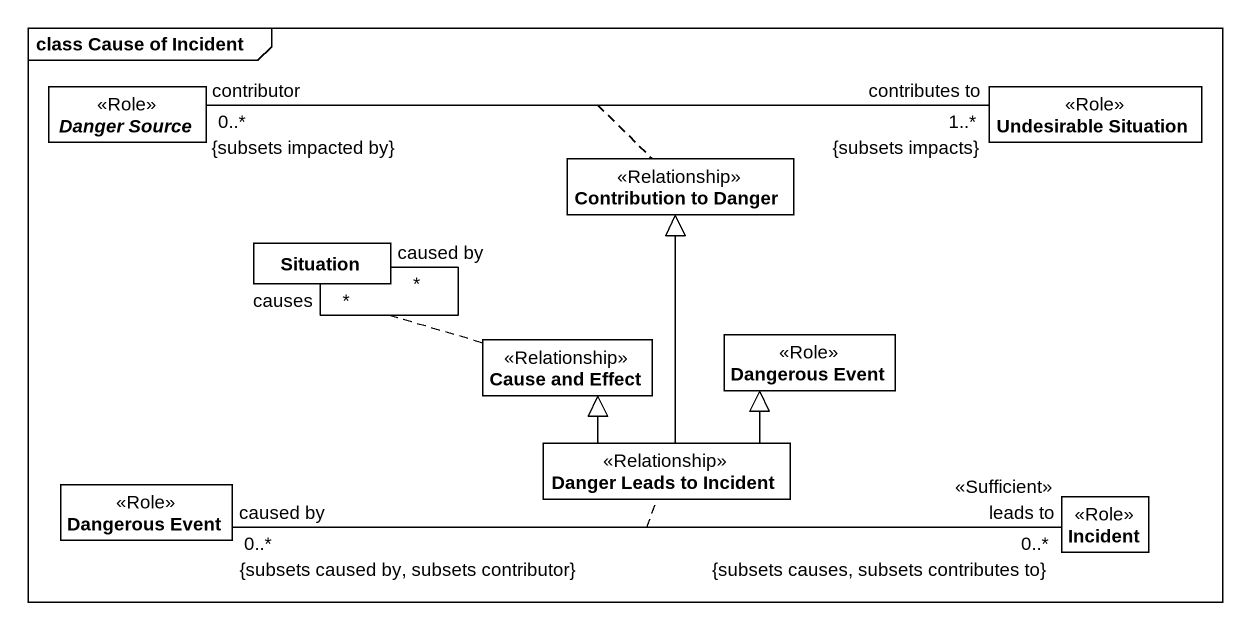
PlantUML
@startuml
mainframe class Cause of Incident
hide circle
hide empty members
abstract class "Danger Source" as Danger_Source <<Role>>
class "Undesirable Situation" as Undesirable_Situation <<Role>>
class "Contribution to Danger" as Contribution_to_Danger <<Relationship>>
class Situation
class "Cause and Effect" as Cause_and_Effect <<Relationship>>
class "Dangerous Event" as Dangerous_Event <<Role>>
class "Dangerous Event" as Dangerous_Event_2 <<Role>>
class "Danger Leads to Incident" as Danger_Leads_to_Incident <<Relationship>>
class Incident <<Role>>
Undesirable_Situation "contributes to\n1..*\n{subsets impacts}" -left- "contributor\n0..*\n{subsets impacted by}" Danger_Source
(Undesirable_Situation, Danger_Source) .. Contribution_to_Danger
Situation "causes\n*" -- "caused by\n*" Situation
(Situation, Situation) .. Cause_and_Effect
Dangerous_Event_2 "caused by\n0..*\n{subsets caused by, subsets contributor}" -right- "leads to\n<<Sufficient>>\n0..*\n{subsets causes, subsets contributes to}" Incident
(Dangerous_Event_2, Incident) .. Danger_Leads_to_Incident
Danger_Leads_to_Incident -up-|> Contribution_to_Danger
Danger_Leads_to_Incident -up-|> Cause_and_Effect
Danger_Leads_to_Incident -up-|> Dangerous_Event
@enduml
